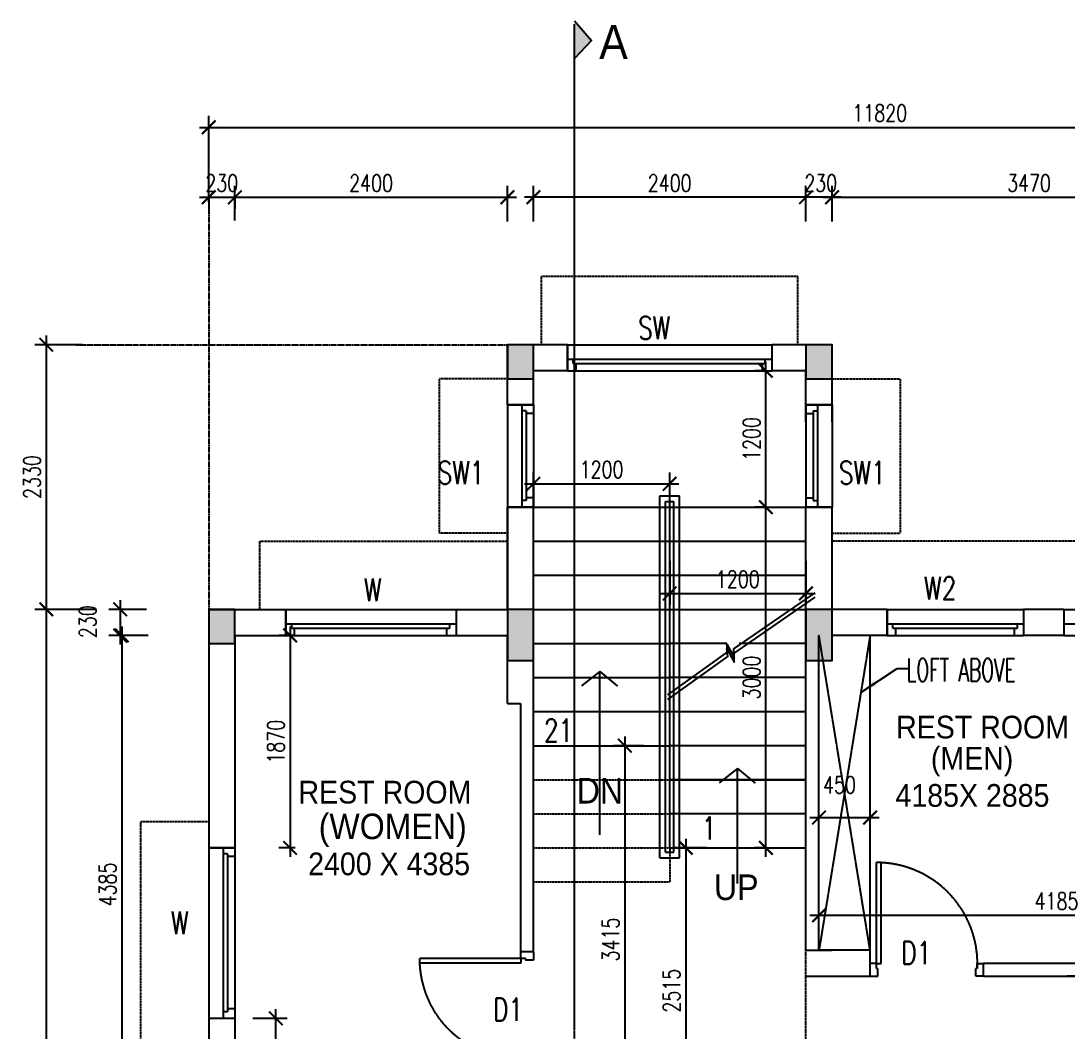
# Model space of a CAD drawing. Header units: millimetres. Extents: x 12977220 to 13113408, y -169657 to -55898.
# Drawn here: x 12995018 to 13004232, y -80858 to -71964 of the extents above; entities that cross this region are included whole.
import ezdxf

# ---------------------------------------------------------------- set-up
doc = ezdxf.new("R2010")
doc.units = ezdxf.units.MM
doc.header["$LTSCALE"] = 3
doc.header["$PDMODE"] = 66
for name, pattern in [('CENTER2', [1.125, 0.75, -0.125, 0.125, -0.125]), ('HIDDEN', [0.375, 0.25, -0.125]), ('HIDDEN2', [0.1875, 0.125, -0.0625])]:
    doc.linetypes.add(name, pattern=pattern)
for name, color, linetype in [('C2', 130, 'Continuous'), ('CENTER', 40, 'CENTER2'), ('COLUMN NEW', 112, 'Continuous'), ('DIM', 9, 'Continuous'), ('door', 151, 'Continuous'), ('hid', 6, 'HIDDEN2'), ('J Text', 6, 'Continuous'), ('text', 33, 'Continuous'), ('WALL', 7, 'Continuous'), ('WIN', 5, 'Continuous')]:
    doc.layers.add(name, color=color, linetype=linetype)
doc.layers.add('C4', color=210, linetype='Continuous', lineweight=25)
doc.styles.add('m', font='MICROSS.TTF', dxfattribs={"width": 0.9, "height": 350})
doc.styles.add('ROMANS', font='romans.shx', dxfattribs={"width": 0.8})
doc.styles.add('RS3', font='romans.shx', dxfattribs={"width": 0.75, "height": 150})
doc.styles.add('rs4', font='romans.shx', dxfattribs={"width": 0.8, "height": 200})
doc.styles.get("Standard").update_dxf_attribs({"font": 'ARIALBD.TTF', "height": 4.5})
doc.dimstyles.new('ISO-25', dxfattribs={"dimtxt": 2.5, "dimasz": 2.5, "dimexe": 1.25, "dimexo": 0.625, "dimtad": 1, "dimtxsty": 'Standard', "dimcen": 2.5, "dimadec": 0, "dimazin": 0, "dimtfac": 1, "dimtmove": 0, "dimatfit": 3, "dimfxl": 1, "dimarcsym": 0})

# ---------------------------------------------------------------- blocks, each defined once
blk = doc.blocks.new('_ARCHTICK')
at = {"color": 0, "linetype": 'ByBlock', "const_width": 0.15}
blk.add_lwpolyline([(-0.5, -0.5), (0.5, 0.5)], dxfattribs=at)
blk = doc.blocks.new('*D54')
at = {"layer": 'Defpoints', "color": 0, "transparency": 16777216}
for p in [(12996672.2, -73514.5), (12996902.2, -73514.5), (12996902.2, -73517.4)]:
    blk.add_point(p, dxfattribs=at)
at = {"layer": 'DIM', "color": 8, "lineweight": -2, "transparency": 16777216}
for p, q in [((12996592.2, -73517.4), (12996982.2, -73517.4)), ((12996672.2, -73514.5), (12996672.2, -73617.4)), ((12996902.2, -73514.5), (12996902.2, -73617.4))]:
    blk.add_line(p, q, dxfattribs=at)
at = {"layer": 'DIM', "color": 8, "lineweight": -2, "transparency": 16777216, "xscale": 120, "yscale": 120, "zscale": 120, "rotation": 180}
blk.add_blockref('_ARCHTICK', (12996672.2, -73517.4), dxfattribs=at)
at = {"layer": 'DIM', "color": 8, "lineweight": -2, "transparency": 16777216, "xscale": 120, "yscale": 120, "zscale": 120}
blk.add_blockref('_ARCHTICK', (12996902.2, -73517.4), dxfattribs=at)
at = {"layer": 'DIM', "color": 6, "transparency": 16777216, "insert": (12996787.2, -73392.4), "char_height": 150, "attachment_point": 5, "style": 'RS3'}
blk.add_mtext('230', dxfattribs=at)
blk = doc.blocks.new('*D55')
at = {"layer": 'Defpoints', "color": 0, "transparency": 16777216}
for p in [(12999532.2, -73517), (12999532.2, -73731.6), (13001932.2, -73731.6)]:
    blk.add_point(p, dxfattribs=at)
at = {"layer": 'DIM', "color": 8, "lineweight": -2, "transparency": 16777216}
for p, q in [((12999532.2, -73731.6), (12999532.2, -73417)), ((13001932.2, -73731.6), (13001932.2, -73417)), ((13002012.2, -73517), (12999452.2, -73517))]:
    blk.add_line(p, q, dxfattribs=at)
at = {"layer": 'DIM', "color": 8, "lineweight": -2, "transparency": 16777216, "xscale": 120, "yscale": 120, "zscale": 120, "rotation": 180}
blk.add_blockref('_ARCHTICK', (12999532.2, -73517), dxfattribs=at)
at = {"layer": 'DIM', "color": 8, "lineweight": -2, "transparency": 16777216, "xscale": 120, "yscale": 120, "zscale": 120}
blk.add_blockref('_ARCHTICK', (13001932.2, -73517), dxfattribs=at)
at = {"layer": 'DIM', "color": 6, "transparency": 16777216, "insert": (13000732.2, -73392), "char_height": 150, "attachment_point": 5, "style": 'RS3'}
blk.add_mtext('2400', dxfattribs=at)
blk = doc.blocks.new('*D56')
at = {"layer": 'Defpoints', "color": 0, "transparency": 16777216}
for p in [(13008492.2, -72901.3), (13008492.2, -73354.7), (12996672.2, -73559.8)]:
    blk.add_point(p, dxfattribs=at)
at = {"layer": 'DIM', "color": 8, "lineweight": -2, "transparency": 16777216}
for p, q in [((12996672.2, -73559.8), (12996672.2, -72801.3)), ((13008492.2, -73354.7), (13008492.2, -72801.3)), ((12996592.2, -72901.3), (13008572.2, -72901.3))]:
    blk.add_line(p, q, dxfattribs=at)
at = {"layer": 'DIM', "color": 8, "lineweight": -2, "transparency": 16777216, "xscale": 120, "yscale": 120, "zscale": 120, "rotation": 180}
blk.add_blockref('_ARCHTICK', (12996672.2, -72901.3), dxfattribs=at)
at = {"layer": 'DIM', "color": 8, "lineweight": -2, "transparency": 16777216, "xscale": 120, "yscale": 120, "zscale": 120}
blk.add_blockref('_ARCHTICK', (13008492.2, -72901.3), dxfattribs=at)
at = {"layer": 'DIM', "color": 6, "transparency": 16777216, "insert": (13002582.2, -72776.3), "char_height": 150, "attachment_point": 5, "style": 'RS3'}
blk.add_mtext('11820', dxfattribs=at)
blk = doc.blocks.new('*D57')
at = {"layer": 'Defpoints', "color": 0, "transparency": 16777216}
for p in [(12999302.2, -73517), (12996902.2, -73722.3), (12999302.2, -73731.6)]:
    blk.add_point(p, dxfattribs=at)
at = {"layer": 'DIM', "color": 8, "lineweight": -2, "transparency": 16777216}
for p, q in [((12996902.2, -73722.3), (12996902.2, -73417)), ((12999302.2, -73731.6), (12999302.2, -73417)), ((12996822.2, -73517), (12999382.2, -73517))]:
    blk.add_line(p, q, dxfattribs=at)
at = {"layer": 'DIM', "color": 8, "lineweight": -2, "transparency": 16777216, "xscale": 120, "yscale": 120, "zscale": 120, "rotation": 180}
blk.add_blockref('_ARCHTICK', (12996902.2, -73517), dxfattribs=at)
at = {"layer": 'DIM', "color": 8, "lineweight": -2, "transparency": 16777216, "xscale": 120, "yscale": 120, "zscale": 120}
blk.add_blockref('_ARCHTICK', (12999302.2, -73517), dxfattribs=at)
at = {"layer": 'DIM', "color": 6, "transparency": 16777216, "insert": (12998102.2, -73392), "char_height": 150, "attachment_point": 5, "style": 'RS3'}
blk.add_mtext('2400', dxfattribs=at)
blk = doc.blocks.new('*D59')
at = {"layer": 'Defpoints', "color": 0, "transparency": 16777216}
for p in [(13001932.2, -73517), (13001932.2, -73731.6), (13002162.2, -73731.6)]:
    blk.add_point(p, dxfattribs=at)
at = {"layer": 'DIM', "color": 8, "lineweight": -2, "transparency": 16777216}
for p, q in [((13001932.2, -73731.6), (13001932.2, -73417)), ((13002162.2, -73731.6), (13002162.2, -73417)), ((13002242.2, -73517), (13001852.2, -73517))]:
    blk.add_line(p, q, dxfattribs=at)
at = {"layer": 'DIM', "color": 8, "lineweight": -2, "transparency": 16777216, "xscale": 120, "yscale": 120, "zscale": 120, "rotation": 180}
blk.add_blockref('_ARCHTICK', (13001932.2, -73517), dxfattribs=at)
at = {"layer": 'DIM', "color": 8, "lineweight": -2, "transparency": 16777216, "xscale": 120, "yscale": 120, "zscale": 120}
blk.add_blockref('_ARCHTICK', (13002162.2, -73517), dxfattribs=at)
at = {"layer": 'DIM', "color": 6, "transparency": 16777216, "insert": (13002062.2, -73392), "char_height": 150, "attachment_point": 5, "style": 'RS3'}
blk.add_mtext('230', dxfattribs=at)
blk = doc.blocks.new('*D60')
at = {"layer": 'Defpoints', "color": 0, "transparency": 16777216}
for p in [(13001578.9, -76245.3), (13001578.9, -76245.3), (13001578.9, -79245.3)]:
    blk.add_point(p, dxfattribs=at)
at = {"layer": 'DIM', "color": 8, "lineweight": -2, "transparency": 16777216}
for p, q in [((13001578.9, -79325.3), (13001578.9, -76165.3)), ((13001578.9, -76245.3), (13001478.9, -76245.3)), ((13001578.9, -79245.3), (13001478.9, -79245.3))]:
    blk.add_line(p, q, dxfattribs=at)
at = {"layer": 'DIM', "color": 8, "lineweight": -2, "transparency": 16777216, "xscale": 120, "yscale": 120, "zscale": 120}
for p, rotation in [((13001578.9, -76245.3), 90), ((13001578.9, -79245.3), 270)]:
    blk.add_blockref('_ARCHTICK', p, dxfattribs=dict(at, rotation=rotation))
at = {"layer": 'DIM', "color": 6, "transparency": 16777216, "insert": (13001453.9, -77745.3), "char_height": 150, "attachment_point": 5, "rotation": 90, "style": 'RS3'}
blk.add_mtext('3000', dxfattribs=at)
blk = doc.blocks.new('*D61')
at = {"layer": 'Defpoints', "color": 0, "transparency": 16777216}
for p in [(13000732.2, -76717.4), (13001932.2, -76717.4), (13001932.2, -77005.2)]:
    blk.add_point(p, dxfattribs=at)
at = {"layer": 'WALL', "color": 8, "lineweight": -2, "transparency": 16777216}
for p, q in [((13000732.2, -76717.4), (13000732.2, -77105.2)), ((13001932.2, -76717.4), (13001932.2, -77105.2)), ((13000652.2, -77005.2), (13002012.2, -77005.2))]:
    blk.add_line(p, q, dxfattribs=at)
at = {"layer": 'WALL', "color": 8, "lineweight": -2, "transparency": 16777216, "xscale": 120, "yscale": 120, "zscale": 120, "rotation": 180}
blk.add_blockref('_ARCHTICK', (13000732.2, -77005.2), dxfattribs=at)
at = {"layer": 'WALL', "color": 8, "lineweight": -2, "transparency": 16777216, "xscale": 120, "yscale": 120, "zscale": 120}
blk.add_blockref('_ARCHTICK', (13001932.2, -77005.2), dxfattribs=at)
at = {"layer": 'WALL', "color": 6, "transparency": 16777216, "insert": (13001332.2, -76880.2), "char_height": 150, "attachment_point": 5, "style": 'RS3'}
blk.add_mtext('1200', dxfattribs=at)
blk = doc.blocks.new('*D62')
at = {"layer": 'Defpoints', "color": 0, "transparency": 16777216}
for p in [(13001578.9, -75045.3), (13001578.9, -75045.3), (13001578.9, -76245.3)]:
    blk.add_point(p, dxfattribs=at)
at = {"layer": 'WALL', "color": 8, "lineweight": -2, "transparency": 16777216}
for p, q in [((13001578.9, -76325.3), (13001578.9, -74965.3)), ((13001578.9, -75045.3), (13001478.9, -75045.3)), ((13001578.9, -76245.3), (13001478.9, -76245.3))]:
    blk.add_line(p, q, dxfattribs=at)
at = {"layer": 'WALL', "color": 8, "lineweight": -2, "transparency": 16777216, "xscale": 120, "yscale": 120, "zscale": 120}
for p, rotation in [((13001578.9, -75045.3), 90), ((13001578.9, -76245.3), 270)]:
    blk.add_blockref('_ARCHTICK', p, dxfattribs=dict(at, rotation=rotation))
at = {"layer": 'WALL', "color": 6, "transparency": 16777216, "insert": (13001453.9, -75645.3), "char_height": 150, "attachment_point": 5, "rotation": 90, "style": 'RS3'}
blk.add_mtext('1200', dxfattribs=at)
blk = doc.blocks.new('*D63')
at = {"layer": 'Defpoints', "color": 0, "transparency": 16777216}
for p in [(13000500.9, -78345.3), (13000337.1, -81760.3), (13000500.9, -81760.3)]:
    blk.add_point(p, dxfattribs=at)
at = {"layer": 'DIM', "color": 8, "lineweight": -2, "transparency": 16777216}
for p, q in [((13000337.1, -78265.3), (13000337.1, -81840.3)), ((13000500.9, -78345.3), (13000237.1, -78345.3)), ((13000500.9, -81760.3), (13000237.1, -81760.3))]:
    blk.add_line(p, q, dxfattribs=at)
at = {"layer": 'DIM', "color": 8, "lineweight": -2, "transparency": 16777216, "xscale": 120, "yscale": 120, "zscale": 120}
for p, rotation in [((13000337.1, -78345.3), 90), ((13000337.1, -81760.3), 270)]:
    blk.add_blockref('_ARCHTICK', p, dxfattribs=dict(at, rotation=rotation))
at = {"layer": 'DIM', "color": 6, "transparency": 16777216, "insert": (13000212.1, -80052.8), "char_height": 150, "attachment_point": 5, "rotation": 90, "style": 'RS3'}
blk.add_mtext('3415', dxfattribs=at)
blk = doc.blocks.new('*D64')
at = {"layer": 'Defpoints', "color": 0, "transparency": 16777216}
for p in [(13001055.2, -79245.3), (13000874, -81760.3), (13001055.2, -81760.3)]:
    blk.add_point(p, dxfattribs=at)
at = {"layer": 'WALL', "color": 8, "lineweight": -2, "transparency": 16777216}
for p, q in [((13000874, -79165.3), (13000874, -81840.3)), ((13001055.2, -79245.3), (13000774, -79245.3)), ((13001055.2, -81760.3), (13000774, -81760.3))]:
    blk.add_line(p, q, dxfattribs=at)
at = {"layer": 'WALL', "color": 8, "lineweight": -2, "transparency": 16777216, "xscale": 120, "yscale": 120, "zscale": 120}
for p, rotation in [((13000874, -79245.3), 90), ((13000874, -81760.3), 270)]:
    blk.add_blockref('_ARCHTICK', p, dxfattribs=dict(at, rotation=rotation))
at = {"layer": 'WALL', "color": 6, "transparency": 16777216, "insert": (13000749, -80502.8), "char_height": 150, "attachment_point": 5, "rotation": 90, "style": 'RS3'}
blk.add_mtext('2515', dxfattribs=at)
blk = doc.blocks.new('*D65')
at = {"layer": 'Defpoints', "color": 0, "transparency": 16777216}
for p in [(13000732.2, -76039.2), (12999532.2, -76245.3), (13000732.2, -76245.3)]:
    blk.add_point(p, dxfattribs=at)
at = {"layer": 'WALL', "color": 8, "lineweight": -2, "transparency": 16777216}
for p, q in [((12999532.2, -76245.3), (12999532.2, -75939.2)), ((13000732.2, -76245.3), (13000732.2, -75939.2)), ((12999452.2, -76039.2), (13000812.2, -76039.2))]:
    blk.add_line(p, q, dxfattribs=at)
at = {"layer": 'WALL', "color": 8, "lineweight": -2, "transparency": 16777216, "xscale": 120, "yscale": 120, "zscale": 120, "rotation": 180}
blk.add_blockref('_ARCHTICK', (12999532.2, -76039.2), dxfattribs=at)
at = {"layer": 'WALL', "color": 8, "lineweight": -2, "transparency": 16777216, "xscale": 120, "yscale": 120, "zscale": 120}
blk.add_blockref('_ARCHTICK', (13000732.2, -76039.2), dxfattribs=at)
at = {"layer": 'WALL', "color": 6, "transparency": 16777216, "insert": (13000132.2, -75914.2), "char_height": 150, "attachment_point": 5, "style": 'RS3'}
blk.add_mtext('1200', dxfattribs=at)
blk = doc.blocks.new('*D68')
at = {"layer": 'Defpoints', "color": 0, "transparency": 16777216}
for p in [(13005632.2, -73517), (13002162.2, -73731.6), (13005632.2, -73731.6)]:
    blk.add_point(p, dxfattribs=at)
at = {"layer": 'DIM', "color": 8, "lineweight": -2, "transparency": 16777216}
for p, q in [((13002162.2, -73731.6), (13002162.2, -73417)), ((13005632.2, -73731.6), (13005632.2, -73417)), ((13002082.2, -73517), (13005712.2, -73517))]:
    blk.add_line(p, q, dxfattribs=at)
at = {"layer": 'DIM', "color": 8, "lineweight": -2, "transparency": 16777216, "xscale": 120, "yscale": 120, "zscale": 120, "rotation": 180}
blk.add_blockref('_ARCHTICK', (13002162.2, -73517), dxfattribs=at)
at = {"layer": 'DIM', "color": 8, "lineweight": -2, "transparency": 16777216, "xscale": 120, "yscale": 120, "zscale": 120}
blk.add_blockref('_ARCHTICK', (13005632.2, -73517), dxfattribs=at)
at = {"layer": 'DIM', "color": 6, "transparency": 16777216, "insert": (13003897.2, -73392), "char_height": 150, "attachment_point": 5, "style": 'RS3'}
blk.add_mtext('3470', dxfattribs=at)
blk = doc.blocks.new('*D98')
at = {"layer": 'Defpoints', "color": 0, "transparency": 16777216}
for p in [(13002047.2, -79839.1), (13002047.2, -79943.6), (13006232.2, -79943.6)]:
    blk.add_point(p, dxfattribs=at)
at = {"layer": 'DIM', "color": 8, "lineweight": -2, "transparency": 16777216}
for p, q in [((13002047.2, -79943.6), (13002047.2, -79739.1)), ((13006232.2, -79943.6), (13006232.2, -79739.1)), ((13006312.2, -79839.1), (13001967.2, -79839.1))]:
    blk.add_line(p, q, dxfattribs=at)
at = {"layer": 'DIM', "color": 8, "lineweight": -2, "transparency": 16777216, "xscale": 120, "yscale": 120, "zscale": 120}
for p, rotation in [((13002047.2, -79839.1), 179.9999999999984), ((13006232.2, -79839.1), 359.9999999999984)]:
    blk.add_blockref('_ARCHTICK', p, dxfattribs=dict(at, rotation=rotation))
at = {"layer": 'DIM', "color": 6, "transparency": 16777216, "insert": (13004139.7, -79714.1), "char_height": 150, "attachment_point": 5, "style": 'RS3'}
blk.add_mtext('4185', dxfattribs=at)
blk = doc.blocks.new('*D138')
at = {"layer": 'Defpoints', "color": 0, "transparency": 16777216}
for p in [(12997434.3, -77375.3), (12997388.7, -79245.3), (12997434.3, -79245.3)]:
    blk.add_point(p, dxfattribs=at)
at = {"layer": 'DIM', "color": 8, "lineweight": -2, "transparency": 16777216}
for p, q in [((12997388.7, -77295.3), (12997388.7, -79325.3)), ((12997434.3, -77375.3), (12997288.7, -77375.3)), ((12997434.3, -79245.3), (12997288.7, -79245.3))]:
    blk.add_line(p, q, dxfattribs=at)
at = {"layer": 'DIM', "color": 8, "lineweight": -2, "transparency": 16777216, "xscale": 120, "yscale": 120, "zscale": 120}
for p, rotation in [((12997388.7, -77375.3), 90), ((12997388.7, -79245.3), 270)]:
    blk.add_blockref('_ARCHTICK', p, dxfattribs=dict(at, rotation=rotation))
at = {"layer": 'DIM', "color": 6, "transparency": 16777216, "insert": (12997263.7, -78310.3), "char_height": 150, "attachment_point": 5, "rotation": 90, "style": 'RS3'}
blk.add_mtext('1870', dxfattribs=at)
blk = doc.blocks.new('*D144')
at = {"layer": 'Defpoints', "color": 0, "transparency": 16777216}
for p in [(12997060.3, -80745.3), (12997262.9, -80745.3), (12997060.3, -81760.3)]:
    blk.add_point(p, dxfattribs=at)
at = {"layer": 'DIM', "color": 8, "lineweight": -2, "transparency": 16777216}
for p, q in [((12997262.9, -81840.3), (12997262.9, -80665.3)), ((12997060.3, -80745.3), (12997362.9, -80745.3)), ((12997060.3, -81760.3), (12997362.9, -81760.3))]:
    blk.add_line(p, q, dxfattribs=at)
at = {"layer": 'DIM', "color": 8, "lineweight": -2, "transparency": 16777216, "xscale": 120, "yscale": 120, "zscale": 120}
for p, rotation in [((12997262.9, -80745.3), 90), ((12997262.9, -81760.3), 270)]:
    blk.add_blockref('_ARCHTICK', p, dxfattribs=dict(at, rotation=rotation))
at = {"layer": 'DIM', "color": 6, "transparency": 16777216, "insert": (12997137.9, -81252.8), "char_height": 150, "attachment_point": 5, "rotation": 90, "style": 'RS3'}
blk.add_mtext('1015', dxfattribs=at)
blk = doc.blocks.new('*D151')
at = {"layer": 'Defpoints', "color": 0, "transparency": 16777216}
for p in [(13002047.2, -78992), (13002497.2, -78977.8), (13002497.2, -78992)]:
    blk.add_point(p, dxfattribs=at)
at = {"layer": 'DIM', "color": 8, "lineweight": -2, "transparency": 16777216}
for p, q in [((13002047.2, -78992), (13002047.2, -78877.8)), ((13002497.2, -78992), (13002497.2, -78877.8)), ((13001967.2, -78977.8), (13002577.2, -78977.8))]:
    blk.add_line(p, q, dxfattribs=at)
at = {"layer": 'DIM', "color": 8, "lineweight": -2, "transparency": 16777216, "xscale": 120, "yscale": 120, "zscale": 120, "rotation": 180}
blk.add_blockref('_ARCHTICK', (13002047.2, -78977.8), dxfattribs=at)
at = {"layer": 'DIM', "color": 8, "lineweight": -2, "transparency": 16777216, "xscale": 120, "yscale": 120, "zscale": 120}
blk.add_blockref('_ARCHTICK', (13002497.2, -78977.8), dxfattribs=at)
at = {"layer": 'DIM', "color": 6, "transparency": 16777216, "insert": (13002228, -78690.9), "char_height": 150, "attachment_point": 5, "style": 'RS3'}
blk.add_mtext('450', dxfattribs=at)
blk = doc.blocks.new('*D156')
at = {"layer": 'Defpoints', "color": 0, "transparency": 16777216}
for p in [(12995678.3, -77145.3), (12995241.4, -86145.3), (12995478.7, -86145.3)]:
    blk.add_point(p, dxfattribs=at)
at = {"layer": 'DIM', "color": 8, "lineweight": -2, "transparency": 16777216}
for p, q in [((12995241.4, -77065.3), (12995241.4, -86225.3)), ((12995678.3, -77145.3), (12995141.4, -77145.3)), ((12995478.7, -86145.3), (12995141.4, -86145.3))]:
    blk.add_line(p, q, dxfattribs=at)
at = {"layer": 'DIM', "color": 8, "lineweight": -2, "transparency": 16777216, "xscale": 120, "yscale": 120, "zscale": 120}
for p, rotation in [((12995241.4, -77145.3), 90), ((12995241.4, -86145.3), 270)]:
    blk.add_blockref('_ARCHTICK', p, dxfattribs=dict(at, rotation=rotation))
at = {"layer": 'DIM', "color": 6, "transparency": 16777216, "insert": (12995116.4, -81645.3), "char_height": 150, "attachment_point": 5, "rotation": 90, "style": 'RS3'}
blk.add_mtext('9000', dxfattribs=at)
blk = doc.blocks.new('*D157')
at = {"layer": 'Defpoints', "color": 0, "transparency": 16777216}
for p in [(12996139.2, -77375.3), (12995906.8, -81760.3), (12996049.3, -81760.3)]:
    blk.add_point(p, dxfattribs=at)
at = {"layer": 'DIM', "color": 8, "lineweight": -2, "transparency": 16777216}
for p, q in [((12995906.8, -77295.3), (12995906.8, -81840.3)), ((12996139.2, -77375.3), (12995806.8, -77375.3)), ((12996049.3, -81760.3), (12995806.8, -81760.3))]:
    blk.add_line(p, q, dxfattribs=at)
at = {"layer": 'DIM', "color": 8, "lineweight": -2, "transparency": 16777216, "xscale": 120, "yscale": 120, "zscale": 120}
for p, rotation in [((12995906.8, -77375.3), 90), ((12995906.8, -81760.3), 270)]:
    blk.add_blockref('_ARCHTICK', p, dxfattribs=dict(at, rotation=rotation))
at = {"layer": 'DIM', "color": 6, "transparency": 16777216, "insert": (12995781.8, -79567.8), "char_height": 150, "attachment_point": 5, "rotation": 90, "style": 'RS3'}
blk.add_mtext('4385', dxfattribs=at)
blk = doc.blocks.new('*D161')
at = {"layer": 'Defpoints', "color": 0, "transparency": 16777216}
for p in [(12996125, -77145.3), (12995892.7, -77375.3), (12996115.6, -77375.3)]:
    blk.add_point(p, dxfattribs=at)
at = {"layer": 'DIM', "color": 8, "lineweight": -2, "transparency": 16777216}
for p, q in [((12995892.7, -77065.3), (12995892.7, -77455.3)), ((12996125, -77145.3), (12995792.7, -77145.3)), ((12996115.6, -77375.3), (12995792.7, -77375.3))]:
    blk.add_line(p, q, dxfattribs=at)
at = {"layer": 'DIM', "color": 8, "lineweight": -2, "transparency": 16777216, "xscale": 120, "yscale": 120, "zscale": 120}
for p, rotation in [((12995892.7, -77145.3), 90), ((12995892.7, -77375.3), 270)]:
    blk.add_blockref('_ARCHTICK', p, dxfattribs=dict(at, rotation=rotation))
at = {"layer": 'DIM', "color": 6, "transparency": 16777216, "insert": (12995606.3, -77254.2), "char_height": 150, "attachment_point": 5, "rotation": 90, "style": 'RS3'}
blk.add_mtext('230', dxfattribs=at)
blk = doc.blocks.new('D4')
at = {"layer": 'WIN'}
for p, q in [((2, 4), (2, 36.04)), ((3.5, 4), (3.5, 36)), ((2, 4), (0, 4)), ((2, 2.5), (2, 4)), ((2, 4), (3.5, 4)), ((34, 4), (36, 4)), ((34, 2.5), (34, 4)), ((0, 0), (2.5, 0)), ((2, 2.5), (2.5, 2.5)), ((2.5, 0), (2.5, 2.5)), ((34, 2.5), (33.5, 2.5)), ((33.5, 0), (33.5, 2.5)), ((36, 0), (33.5, 0))]:
    blk.add_line(p, q, dxfattribs=at)
at = {"layer": 'WIN', "linetype": 'HIDDEN', "ltscale": 400}
blk.add_arc((2, 4), 32.04, 357.3162, 90, dxfattribs=at)
blk = doc.blocks.new('*D227')
at = {"layer": 'Defpoints', "color": 0, "transparency": 16777216}
for p in [(12995559.9, -74815.3), (12995241.4, -77145.3), (12995464.4, -77145.3)]:
    blk.add_point(p, dxfattribs=at)
at = {"layer": 'DIM', "color": 8, "lineweight": -2, "transparency": 16777216}
for p, q in [((12995559.9, -74815.3), (12995141.4, -74815.3)), ((12995241.4, -74735.3), (12995241.4, -77225.3)), ((12995464.4, -77145.3), (12995141.4, -77145.3))]:
    blk.add_line(p, q, dxfattribs=at)
at = {"layer": 'DIM', "color": 8, "lineweight": -2, "transparency": 16777216, "xscale": 120, "yscale": 120, "zscale": 120}
for p, rotation in [((12995241.4, -74815.3), 90), ((12995241.4, -77145.3), 270)]:
    blk.add_blockref('_ARCHTICK', p, dxfattribs=dict(at, rotation=rotation))
at = {"layer": 'DIM', "color": 6, "transparency": 16777216, "insert": (12995116.4, -75980.3), "char_height": 150, "attachment_point": 5, "rotation": 90, "style": 'RS3'}
blk.add_mtext('2330', dxfattribs=at)
blk = doc.blocks.new('C1 NEW')
at = {"layer": 'COLUMN NEW', "ltscale": 0.15}
for points in [[(115, 150), (-115, 150), (0, 0)], [(0, 0), (-115, 150), (-115, -150)], [(115, 150), (0, 0), (115, -150)], [(0, 0), (-115, -150), (115, -150)]]:
    blk.add_hatch(color=6, dxfattribs=at).paths.add_polyline_path(points)
at = {"layer": 'COLUMN NEW', "color": 6, "ltscale": 0.15}
blk.add_lwpolyline([(-115, -150), (115, -150), (115, 150), (-115, 150)], close=True, dxfattribs=at)
blk = doc.blocks.new('C2')
at = {"layer": 'COLUMN NEW', "ltscale": 0.15}
blk.add_hatch(color=6, dxfattribs=at).paths.add_polyline_path([(115, 225), (-115, 225), (-115, -225), (115, -225)])
at = {"layer": 'COLUMN NEW', "color": 6, "ltscale": 0.15}
blk.add_lwpolyline([(-115, -225), (115, -225), (115, 225), (-115, 225)], close=True, dxfattribs=at)

msp = doc.modelspace()

# ---------------------------------------------------------------- hatches: boundary and pattern name
at = {"ltscale": 0.15}
msp.add_hatch(color=5, dxfattribs=at).paths.add_polyline_path([(12999895.2, -71964.4), (12999895.2, -72296.1), (13000043.9, -72137.2)])

# ---------------------------------------------------------------- linework, layer by layer
at = {"layer": 'C4', "color": 5, "linetype": 'HIDDEN', "ltscale": 7}
msp.add_line((13002497.2, -80145.3), (13002497.2, -77375.3), dxfattribs=at)
at = {"layer": 'C4', "ltscale": 0.15}
msp.add_line((13001932.2, -80375.3), (13002162.2, -80375.3), dxfattribs=at)
msp.add_line((13001932.2, -80375.3), (13002162.2, -80375.3), dxfattribs=at)
at = {"layer": 'CENTER', "color": 2}
msp.add_line((12999895.2, -83466.3), (12999895.2, -71990.3), dxfattribs=at)
at = {"layer": 'door', "color": 8, "linetype": 'HIDDEN', "ltscale": 10}
msp.add_line((12996672.2, -73617.4), (12996672.2, -77145.3), dxfattribs=at)
at = {"layer": 'door'}
for p, q in [((12999832.2, -74815.3), (12999302.2, -74815.3)), ((12999302.2, -75345.3), (12999302.2, -74815.3)), ((12999832.2, -75045.3), (12999832.2, -74815.3)), ((13002162.2, -74815.3), (13001632.2, -74815.3)), ((13001632.2, -74815.3), (13001632.2, -75045.3)), ((13002162.2, -75495.3), (13002162.2, -74815.3)), ((12999832.2, -75045.3), (12999532.2, -75045.3)), ((12999532.2, -75345.3), (12999532.2, -75045.3)), ((13001932.2, -75045.3), (13001632.2, -75045.3)), ((13001932.2, -75495.3), (13001932.2, -75045.3)), ((12999532.2, -75345.3), (12999302.2, -75345.3)), ((13001932.2, -75345.3), (13002162.2, -75345.3)), ((12999532.2, -76245.3), (12999302.2, -76245.3)), ((12999302.2, -77145.3), (12999302.2, -76245.3)), ((12999532.2, -80160.3), (12999532.2, -76245.3)), ((13001932.2, -77145.3), (13001932.2, -76245.3)), ((13001932.2, -76245.3), (13002162.2, -76245.3)), ((13001932.2, -76245.3), (13002162.2, -76245.3)), ((13002162.2, -77145.3), (13002162.2, -76245.3)), ((12996672.2, -77145.3), (12996672.2, -79245.3)), ((12996672.2, -77145.3), (12997352.2, -77145.3)), ((12998852.2, -77145.3), (12999302.2, -77145.3)), ((13001932.2, -80145.3), (13001932.2, -77145.3)), ((13002647.2, -77145.3), (13002162.2, -77145.3)), ((13002647.2, -77145.3), (13002647.2, -77145.3)), ((13002647.2, -77375.3), (13002647.2, -77145.3)), ((13002647.2, -77145.3), (13002647.2, -77375.3)), ((13004202.2, -77145.3), (13003847.2, -77145.3)), ((13003847.2, -77145.3), (13003847.2, -77375.3)), ((13004202.2, -77145.3), (13004202.2, -77375.3)), ((12996902.2, -77375.3), (12996902.2, -79245.3)), ((12996902.2, -77375.3), (12997352.2, -77375.3)), ((12998852.2, -77375.3), (12999302.2, -77375.3)), ((12999302.2, -77975.3), (12999302.2, -77375.3)), ((13002047.2, -80145.3), (13002047.2, -77375.3)), ((13002647.2, -77375.3), (13002162.2, -77375.3)), ((13002647.2, -77375.3), (13002647.2, -77375.3)), ((13004202.2, -77375.3), (13003847.2, -77375.3)), ((13000115.7, -77692), (12999954.5, -77817.9)), ((13000115.7, -79129.7), (13000115.7, -77692)), ((13000115.7, -77692), (13000271.8, -77820.5)), ((12999302.2, -77975.3), (12999417.2, -77975.3)), ((12999417.2, -77975.3), (12999417.2, -80160.3)), ((13001329.3, -78547.2), (13001168.1, -78673.1)), ((13001329.3, -79558.1), (13001329.3, -78547.2)), ((13001329.3, -78547.2), (13001485.4, -78675.7)), ((12999532.2, -80160.3), (12999417.2, -80160.3)), ((13001932.2, -80145.3), (13002162.2, -80145.3)), ((13001932.2, -80145.3), (13002162.2, -80145.3)), ((13002497.2, -80145.3), (13002047.2, -80145.3)), ((13002497.2, -80375.3), (13002497.2, -80145.3)), ((13003497.2, -80375.3), (13003497.2, -80260.3)), ((13003497.2, -80260.3), (13005662.2, -80260.3)), ((13002162.2, -80375.3), (13002497.2, -80375.3)), ((13003497.2, -80375.3), (13005632.2, -80375.3)), ((13004072.2, -80375.3), (13004232.2, -80375.3)), ((13004347.2, -80375.3), (13004232.2, -80375.3)), ((12996672.2, -80745.3), (12996672.2, -82175.3)), ((12996902.2, -80745.3), (12996902.2, -81760.3))]:
    msp.add_line(p, q, dxfattribs=at)
at = {"layer": 'hid', "color": 5}
for p, q in [((13001862.2, -74215.3), (12999602.2, -74215.3)), ((12999602.2, -74815.3), (12999602.2, -74215.3)), ((13001862.2, -74815.3), (13001862.2, -74215.3)), ((12998702.2, -75115.3), (12998702.2, -76475.3)), ((12999302.2, -75115.3), (12998702.2, -75115.3)), ((13002162.2, -75115.3), (13002762.2, -75115.3)), ((13002762.2, -75115.3), (13002762.2, -76475.3)), ((12999302.2, -76475.3), (12998702.2, -76475.3)), ((13002162.2, -76475.3), (13002762.2, -76475.3)), ((12997122.2, -76545.3), (12999302.2, -76545.3)), ((12997122.2, -77145.3), (12997122.2, -76545.3)), ((13003892.2, -76545.3), (13002162.2, -76545.3)), ((13007777.2, -76545.3), (13003892.2, -76545.3)), ((12999532.2, -78645.3), (13000732.2, -78645.3)), ((12999532.2, -78945.3), (13000732.2, -78945.3)), ((12996072.2, -79015.3), (12996072.2, -80975.3)), ((12996672.2, -79015.3), (12996072.2, -79015.3)), ((12999532.2, -79245.3), (13000732.2, -79245.3)), ((13000732.2, -79245.3), (13000732.2, -79545.3)), ((12999532.2, -79545.3), (13000732.2, -79545.3)), ((13001932.2, -81760.3), (13001932.2, -80145.3))]:
    msp.add_line(p, q, dxfattribs=at)
at = {"layer": 'hid', "color": 8, "linetype": 'HIDDEN', "ltscale": 10}
msp.add_line((12995504.6, -74815.3), (12999302.2, -74815.3), dxfattribs=at)
at = {"layer": 'hid', "color": 8, "linetype": 'CENTER2', "ltscale": 0.25}
for p, q in [((13002497.2, -80145.3), (13002047.2, -77375.3)), ((13002497.2, -77375.3), (13002047.2, -80145.3))]:
    msp.add_line(p, q, dxfattribs=at)
at = {"layer": 'J Text', "color": 1, "ltscale": 0.15}
for p, q in [((12999832.2, -74815.3), (12999832.2, -75045.3)), ((12999832.2, -74815.3), (12999832.2, -75045.3)), ((13001632.2, -74815.3), (13001632.2, -75045.3)), ((13001632.2, -74815.3), (13001632.2, -75045.3)), ((12999302.2, -75345.3), (12999532.2, -75345.3)), ((12999302.2, -75345.3), (12999532.2, -75345.3)), ((13002162.2, -75345.3), (13001932.2, -75345.3)), ((13002162.2, -75345.3), (13001932.2, -75345.3)), ((12999302.2, -76245.3), (12999532.2, -76245.3)), ((12999302.2, -76245.3), (12999532.2, -76245.3)), ((13002162.2, -76245.3), (13001932.2, -76245.3)), ((13002162.2, -76245.3), (13001932.2, -76245.3)), ((13002162.2, -76245.3), (13001932.2, -76245.3)), ((12997352.2, -77145.3), (12997352.2, -77375.3)), ((12997352.2, -77145.3), (12997352.2, -77375.3)), ((12998852.2, -77145.3), (12998852.2, -77375.3)), ((12998852.2, -77145.3), (12998852.2, -77375.3)), ((12996672.2, -79245.3), (12996902.2, -79245.3)), ((12996672.2, -80745.3), (12996902.2, -80745.3))]:
    msp.add_line(p, q, dxfattribs=at)
at = {"layer": 'J Text', "color": 1, "ltscale": 0.3}
msp.add_lwpolyline([(12999302.2, -77145.3), (12999302.2, -77145.3), (12999302.2, -76245.3), (12999302.2, -76245.3)], close=True, dxfattribs=at)
at = {"layer": 'WALL', "color": 8, "ltscale": 0.15}
for p, q in [((13000644.7, -79332.8), (13000644.7, -76145.3)), ((13000694.7, -79282.8), (13000694.7, -76195.3)), ((13000769.7, -79282.8), (13000769.7, -76195.3)), ((13000819.7, -79332.8), (13000819.7, -76145.3)), ((13000644.7, -79332.8), (13000819.7, -79332.8)), ((13000694.7, -79282.8), (13000769.7, -79282.8))]:
    msp.add_line(p, q, dxfattribs=at)
at = {"layer": 'WALL', "color": 8, "linetype": 'Continuous', "ltscale": 10}
for p, q in [((13000644.7, -76145.3), (13000819.7, -76145.3)), ((13000694.7, -76195.3), (13000769.7, -76195.3))]:
    msp.add_line(p, q, dxfattribs=at)
at = {"layer": 'WALL', "color": 5, "ltscale": 10}
for p, q in [((12999532.2, -76245.3), (13001932.2, -76245.3)), ((12999532.2, -76545.3), (13000732.2, -76545.3)), ((13000732.2, -76545.3), (13001932.2, -76545.3)), ((12999532.2, -76845.3), (13000732.2, -76845.3)), ((13000732.2, -76845.3), (13001932.2, -76845.3)), ((12999532.2, -77145.3), (13000732.2, -77145.3)), ((13000732.2, -77145.3), (13001932.2, -77145.3)), ((12999532.2, -77445.3), (13000732.2, -77445.3)), ((13001235.3, -77445.3), (13000732.2, -77445.3)), ((12999532.2, -77745.3), (13000732.2, -77745.3)), ((12999532.2, -78045.3), (13000732.2, -78045.3)), ((12999532.2, -78345.3), (13000732.2, -78345.3))]:
    msp.add_line(p, q, dxfattribs=at)
at = {"layer": 'WALL', "color": 5, "ltscale": 0.15}
for p, q in [((13000732.2, -77145.3), (13000732.2, -76245.3)), ((13000732.2, -79245.3), (13000732.2, -77145.3)), ((13000732.2, -78045.3), (13001932.2, -78045.3)), ((13001932.2, -78345.3), (13000732.2, -78345.3)), ((13001932.2, -78645.3), (13000732.2, -78645.3)), ((13000732.2, -78645.3), (13001932.2, -78645.3)), ((13001932.2, -78945.3), (13000732.2, -78945.3)), ((13000732.2, -79245.3), (13001932.2, -79245.3))]:
    msp.add_line(p, q, dxfattribs=at)
at = {"layer": 'WALL', "color": 5, "linetype": 'Continuous', "ltscale": 10}
for p, q in [((13001932.2, -77445.3), (13001343.2, -77445.3)), ((13001932.2, -77745.3), (13000732.2, -77745.3))]:
    msp.add_line(p, q, dxfattribs=at)
at = {"layer": 'WALL'}
msp.add_lwpolyline([(12999895.2, -71964.4), (13000043.9, -72137.2), (12999895.2, -72296.1)], dxfattribs=at)
at = {"layer": 'WALL', "color": 8, "ltscale": 0.15}
for points in [[(13000716.5, -77898), (13001245.5, -77519.4), (13001236.1, -77450.1), (13001299.7, -77568.6), (13001297.5, -77494), (13002013, -76998.9)], [(13000716.5, -77938.1), (13001245.5, -77559.4), (13001236.1, -77490.1), (13001299.7, -77608.6), (13001297.5, -77534), (13002013, -77039)]]:
    msp.add_lwpolyline(points, dxfattribs=at)
at = {"layer": 'WIN'}
for p, q in [((12999832.2, -75045.3), (12999832.2, -74815.3)), ((12999832.2, -74815.3), (13001632.2, -74815.3)), ((13001632.2, -74815.3), (13001632.2, -75045.3)), ((12999832.2, -74943.1), (13001632.2, -74943.1)), ((12999883.3, -74981.4), (12999883.3, -74943.1)), ((12999883.3, -74981.4), (13001574.5, -74981.4)), ((12999908.9, -75045.3), (12999908.9, -74981.4)), ((13001548.9, -75045.3), (13001548.9, -74981.4)), ((13001574.5, -74981.4), (13001574.5, -74943.1)), ((12999832.2, -75045.3), (13001632.2, -75045.3)), ((12999532.2, -75345.3), (12999302.2, -75345.3)), ((12999532.2, -75345.3), (12999302.2, -75345.3)), ((12999302.2, -75345.3), (12999302.2, -76245.3)), ((12999430, -75345.3), (12999430, -76245.3)), ((12999532.2, -75345.3), (12999532.2, -76245.3)), ((13001932.2, -75345.3), (13002162.2, -75345.3)), ((13001932.2, -75345.3), (13002162.2, -75345.3)), ((13001932.2, -75345.3), (13001932.2, -76245.3)), ((13002034.4, -75345.3), (13002034.4, -76245.3)), ((13002162.2, -75345.3), (13002162.2, -76245.3)), ((12999468.3, -75396.4), (12999430, -75396.4)), ((12999468.3, -75396.4), (12999468.3, -76187.6)), ((12999532.2, -75422), (12999468.3, -75422)), ((13001932.2, -75422), (13001996.1, -75422)), ((13001996.1, -75396.4), (13001996.1, -76187.6)), ((13001996.1, -75396.4), (13002034.4, -75396.4)), ((12999468.3, -76187.6), (12999430, -76187.6)), ((12999532.2, -76162), (12999468.3, -76162)), ((13001932.2, -76162), (13001996.1, -76162)), ((13001996.1, -76187.6), (13002034.4, -76187.6)), ((12999302.2, -76245.3), (12999532.2, -76245.3)), ((12999302.2, -76245.3), (12999532.2, -76245.3)), ((13002162.2, -76245.3), (13001932.2, -76245.3)), ((13002162.2, -76245.3), (13001932.2, -76245.3)), ((13002162.2, -76245.3), (13001932.2, -76245.3)), ((12997352.2, -77375.3), (12997352.2, -77145.3)), ((12997352.2, -77145.3), (12998852.2, -77145.3)), ((12998852.2, -77145.3), (12998852.2, -77375.3)), ((13002647.2, -77145.3), (13003847.2, -77145.3)), ((13004202.2, -77145.3), (13005402.2, -77145.3)), ((12997352.2, -77273.1), (12998852.2, -77273.1)), ((12997403.3, -77311.4), (12997403.3, -77273.1)), ((12998794.5, -77311.4), (12998794.5, -77273.1)), ((13002698.3, -77311.4), (13002698.3, -77273.1)), ((13003796.1, -77311.4), (13003796.1, -77273.1)), ((12997352.2, -77375.3), (12998852.2, -77375.3)), ((12997403.3, -77311.4), (12998794.5, -77311.4)), ((12997428.9, -77375.3), (12997428.9, -77311.4)), ((12998768.9, -77375.3), (12998768.9, -77311.4)), ((13002647.2, -77375.3), (13003847.2, -77375.3)), ((13002723.9, -77375.3), (13002723.9, -77311.4)), ((13003770.5, -77375.3), (13003770.5, -77311.4)), ((13004202.2, -77375.3), (13005402.2, -77375.3)), ((12996902.2, -79245.3), (12996672.2, -79245.3)), ((12996672.2, -79245.3), (12996672.2, -80745.3)), ((12996800, -79245.3), (12996800, -80745.3)), ((12996838.3, -79296.4), (12996800, -79296.4)), ((12996838.3, -79296.4), (12996838.3, -80687.6)), ((12996902.2, -79322), (12996838.3, -79322)), ((12996902.2, -79245.3), (12996902.2, -80745.3)), ((12996838.3, -80687.6), (12996800, -80687.6)), ((12996902.2, -80662), (12996838.3, -80662)), ((12996672.2, -80745.3), (12996902.2, -80745.3))]:
    msp.add_line(p, q, dxfattribs=at)
at = {"layer": 'WIN', "linetype": 'Continuous'}
for p, q in [((13002647.2, -77273.1), (13003847.2, -77273.1)), ((13004202.2, -77273.1), (13005402.2, -77273.1)), ((13002698.3, -77311.4), (13003796.1, -77311.4))]:
    msp.add_line(p, q, dxfattribs=at)

# ---------------------------------------------------------------- block references
at = {"layer": 'COLUMN NEW'}
for p in [(12999417.2, -74965.3), (13002047.2, -74965.3), (12996787.2, -77295.3)]:
    msp.add_blockref('C1 NEW', p, dxfattribs=at)
at = {"layer": 'COLUMN NEW', "color": 252}
for p in [(12999417.2, -77370.3), (13002047.2, -77370.3)]:
    msp.add_blockref('C2', p, dxfattribs=at)
at = {"layer": 'door', "xscale": 27.77777777798474, "yscale": 27.77777778031304, "zscale": 27.7777777795789}
msp.add_blockref('D4', (13002497.2, -80375.3), dxfattribs=at)
at = {"layer": 'door', "xscale": -27.77777777798474, "yscale": 27.77777778031304, "zscale": 27.7777777795789, "rotation": 90}
msp.add_blockref('D4', (12999532.2, -80164.2), dxfattribs=at)

# ---------------------------------------------------------------- texts
at = {"layer": 'text'}
for s, height, style, width, p in [('A', 300, 'm', 0.9, (13000111.4, -72299.5)), ('SW', 200, 'RS3', 0.75, (13000455.3, -74767.7)), ('SW1 ', 200, 'RS3', 0.75, (12998689, -76041.6)), ('SW1 ', 200, 'RS3', 0.75, (13002222.9, -76041.6)), ('W ', 200, 'RS3', 0.75, (12998040, -77072.5)), ('W2', 200, 'RS3', 0.75, (13002973.5, -77059)), ('LOFT ABOVE', 200, 'rs4', 0.6, (13002817.4, -77778.9)), ('21', 200, 'RS3', 0.75, (12999625.1, -78310.5)), ('REST ROOM', 200, 'm', 0.9, (13002726.5, -78281.7)), ('(MEN)', 200, 'm', 0.9, (13003032.6, -78556.1)), ('REST ROOM', 200, 'm', 0.9, (12997462.7, -78854.4)), ('DN', 225, 'm', 0.9, (12999912.9, -78854.7)), ('4185X 2885', 200, 'm', 0.9, (13002720.8, -78883.3)), ('(WOMEN)', 225, 'm', 0.9, (12997640.8, -79168.2)), ('1', 200, 'RS3', 0.75, (13001015.6, -79172.5)), ('2400 X 4385', 200, 'm', 0.9, (12997548, -79485.9)), ('UP', 225, 'm', 0.9, (13001122.3, -79704.4)), ('W ', 200, 'RS3', 0.75, (12996339.9, -80004.4)), ('D1', 200, 'RS3', 0.75, (13002772.5, -80269.5)), ('D1', 200, 'RS3', 0.75, (12999177, -80768))]:
    msp.add_text(s, height=height, dxfattribs=dict(at, style=style, width=width)).set_placement(p)

# ---------------------------------------------------------------- dimensions: what is measured, and where the dimension line sits
at = {"layer": 'DIM', "color": 8}
for base, p1, p2, picture, middle in [((13008492.2, -72901.3), (12996672.2, -73559.8), (13008492.2, -73354.7), '*D56', (13002582.2, -72776.3)), ((12999302.2, -73517), (12996902.2, -73722.3), (12999302.2, -73731.6), '*D57', (12998102.2, -73392)), ((13005632.2, -73517), (13002162.2, -73731.6), (13005632.2, -73731.6), '*D68', (13003897.2, -73392))]:
    dim = msp.add_linear_dim(base=base, p1=p1, p2=p2, dimstyle='ISO-25', override={"dimscale": 80, "dimasz": 1.5, "dimexo": 0, "dimdec": 0, "dimtxsty": 'RS3', "dimblk1": 'ARCHTICK', "dimblk2": 'ARCHTICK', "dimsah": 1, "dimdle": 1, "dimclrd": 8, "dimclre": 8, "dimclrt": 6, "dimtdec": 0, "dimtmove": 1}, dxfattribs=at)
    dim.commit()
    dim.dimension.update_dxf_attribs({"geometry": picture, "text_midpoint": middle})
dim = msp.add_linear_dim(base=(12996902.2, -73517.4), p1=(12996672.2, -73514.5), p2=(12996902.2, -73514.5), dimstyle='ISO-25', override={"dimscale": 80, "dimasz": 1.5, "dimexo": 0, "dimdec": 0, "dimtxsty": 'RS3', "dimblk1": 'ARCHTICK', "dimblk2": 'ARCHTICK', "dimsah": 1, "dimdle": 1, "dimclrd": 8, "dimclre": 8, "dimclrt": 6, "dimtdec": 0, "dimtmove": 1}, dxfattribs=at)
dim.commit()
dim.dimension.update_dxf_attribs({"geometry": '*D54', "text_midpoint": (12996787.2, -73517.4), "dimtype": 160})
for base, p1, p2, angle, override, picture, middle in [((12999532.2, -73517), (13001932.2, -73731.6), (12999532.2, -73731.6), 180, {"dimscale": 80, "dimasz": 1.5, "dimexo": 0, "dimdec": 0, "dimtxsty": 'RS3', "dimblk1": 'ARCHTICK', "dimblk2": 'ARCHTICK', "dimsah": 1, "dimdle": 1, "dimclrd": 8, "dimclre": 8, "dimclrt": 6, "dimtdec": 0, "dimtmove": 1}, '*D55', (13000732.2, -73392)), ((12995241.4, -77145.3), (12995559.9, -74815.3), (12995464.4, -77145.3), 90, {"dimscale": 80, "dimasz": 1.5, "dimexo": 0, "dimdec": 0, "dimtxsty": 'RS3', "dimblk1": 'ARCHTICK', "dimblk2": 'ARCHTICK', "dimsah": 1, "dimdle": 1, "dimclrd": 8, "dimclre": 8, "dimclrt": 6, "dimtdec": 0, "dimtmove": 2}, '*D227', (12995116.4, -75980.3)), ((12995241.4, -86145.3), (12995678.3, -77145.3), (12995478.7, -86145.3), 90, {"dimscale": 80, "dimasz": 1.5, "dimexo": 0, "dimdec": 0, "dimtxsty": 'RS3', "dimblk1": 'ARCHTICK', "dimblk2": 'ARCHTICK', "dimsah": 1, "dimdle": 1, "dimclrd": 8, "dimclre": 8, "dimclrt": 6, "dimtdec": 0, "dimtmove": 1}, '*D156', (12995116.4, -81645.3)), ((12995906.8, -81760.3), (12996139.2, -77375.3), (12996049.3, -81760.3), 90, {"dimscale": 80, "dimasz": 1.5, "dimexo": 0, "dimdec": 0, "dimtxsty": 'RS3', "dimblk1": 'ARCHTICK', "dimblk2": 'ARCHTICK', "dimsah": 1, "dimdle": 1, "dimclrd": 8, "dimclre": 8, "dimclrt": 6, "dimtdec": 0, "dimtmove": 1}, '*D157', (12995781.8, -79567.8)), ((13000337.1, -81760.3), (13000500.9, -78345.3), (13000500.9, -81760.3), 270, {"dimscale": 80, "dimasz": 1.5, "dimexo": 0, "dimdec": 0, "dimtxsty": 'RS3', "dimblk1": 'ARCHTICK', "dimblk2": 'ARCHTICK', "dimsah": 1, "dimdle": 1, "dimclrd": 8, "dimclre": 8, "dimclrt": 6, "dimtdec": 0, "dimtmove": 2}, '*D63', (13000212.1, -80052.8))]:
    dim = msp.add_linear_dim(base=base, p1=p1, p2=p2, angle=angle, dimstyle='ISO-25', override=override, dxfattribs=at)
    dim.commit()
    dim.dimension.update_dxf_attribs({"geometry": picture, "text_midpoint": middle})
for base, p1, p2, angle, override, picture, middle, dimtype in [((13001932.2, -73517), (13002162.2, -73731.6), (13001932.2, -73731.6), 180, {"dimscale": 80, "dimasz": 1.5, "dimexo": 0, "dimdec": 0, "dimtxsty": 'RS3', "dimblk1": 'ARCHTICK', "dimblk2": 'ARCHTICK', "dimsah": 1, "dimdle": 1, "dimclrd": 8, "dimclre": 8, "dimclrt": 6, "dimtdec": 0, "dimtmove": 1}, '*D59', (13002062.2, -73517), 160), ((12995892.7, -77375.3), (12996125, -77145.3), (12996115.6, -77375.3), 90, {"dimscale": 80, "dimasz": 1.5, "dimexo": 0, "dimdec": 0, "dimtxsty": 'RS3', "dimblk1": 'ARCHTICK', "dimblk2": 'ARCHTICK', "dimsah": 1, "dimdle": 1, "dimclrd": 8, "dimclre": 8, "dimclrt": 6, "dimtdec": 0, "dimtmove": 2}, '*D161', (12995606.3, -77254.2), 160), ((13002497.2, -78977.8), (13002047.2, -78992), (13002497.2, -78992), 0, {"dimscale": 80, "dimasz": 1.5, "dimexo": 0, "dimdec": 0, "dimtxsty": 'RS3', "dimblk1": 'ARCHTICK', "dimblk2": 'ARCHTICK', "dimsah": 1, "dimdle": 1, "dimclrd": 8, "dimclre": 8, "dimclrt": 6, "dimtdec": 0, "dimtmove": 2}, '*D151', (13002228, -78690.9), 161)]:
    dim = msp.add_linear_dim(base=base, p1=p1, p2=p2, angle=angle, dimstyle='ISO-25', override=override, dxfattribs=at)
    dim.commit()
    dim.dimension.update_dxf_attribs({"geometry": picture, "text_midpoint": middle, "dimtype": dimtype})
for p1, p2, distance, override, picture, middle in [((13001578.9, -79245.3), (13001578.9, -76245.3), 0, {"dimscale": 80, "dimasz": 1.5, "dimexo": 0, "dimdec": 0, "dimtxsty": 'RS3', "dimblk1": 'ARCHTICK', "dimblk2": 'ARCHTICK', "dimsah": 1, "dimdle": 1, "dimclrd": 8, "dimclre": 8, "dimclrt": 6, "dimtdec": 0, "dimtmove": 2}, '*D60', (13001453.9, -77745.3)), ((12997434.3, -77375.3), (12997434.3, -79245.3), -45.6, {"dimscale": 80, "dimasz": 1.5, "dimexo": 0, "dimdec": 0, "dimtxsty": 'RS3', "dimblk1": 'ARCHTICK', "dimblk2": 'ARCHTICK', "dimsah": 1, "dimdle": 1, "dimclrd": 8, "dimclre": 8, "dimclrt": 6, "dimtdec": 0, "dimtmove": 1}, '*D138', (12997263.7, -78310.3)), ((13006232.2, -79943.6), (13002047.2, -79943.6), -104.5, {"dimscale": 80, "dimasz": 1.5, "dimexo": 0, "dimdec": 0, "dimtxsty": 'RS3', "dimblk1": 'ARCHTICK', "dimblk2": 'ARCHTICK', "dimsah": 1, "dimdle": 1, "dimclrd": 8, "dimclre": 8, "dimclrt": 6, "dimtdec": 0, "dimtmove": 2}, '*D98', (13004139.7, -79714.1)), ((12997060.3, -81760.3), (12997060.3, -80745.3), -202.6, {"dimscale": 80, "dimasz": 1.5, "dimexo": 0, "dimdec": 0, "dimtxsty": 'RS3', "dimblk1": 'ARCHTICK', "dimblk2": 'ARCHTICK', "dimsah": 1, "dimdle": 1, "dimclrd": 8, "dimclre": 8, "dimclrt": 6, "dimtdec": 0, "dimtmove": 1}, '*D144', (12997137.9, -81252.8))]:
    dim = msp.add_aligned_dim(p1=p1, p2=p2, distance=distance, dimstyle='ISO-25', override=override, dxfattribs=at)
    dim.commit()
    dim.dimension.update_dxf_attribs({"geometry": picture, "text_midpoint": middle})
at = {"layer": 'WALL'}
for base, p1, p2, angle, picture, middle in [((13001578.9, -75045.3), (13001578.9, -76245.3), (13001578.9, -75045.3), 90, '*D62', (13001453.9, -75645.3)), ((13000874, -81760.3), (13001055.2, -79245.3), (13001055.2, -81760.3), 270, '*D64', (13000749, -80502.8))]:
    dim = msp.add_linear_dim(base=base, p1=p1, p2=p2, angle=angle, dimstyle='ISO-25', override={"dimscale": 80, "dimasz": 1.5, "dimexo": 0, "dimdec": 0, "dimtxsty": 'RS3', "dimblk1": 'ARCHTICK', "dimblk2": 'ARCHTICK', "dimsah": 1, "dimdle": 1, "dimclrd": 8, "dimclre": 8, "dimclrt": 6, "dimtdec": 0, "dimtmove": 1}, dxfattribs=at)
    dim.commit()
    dim.dimension.update_dxf_attribs({"geometry": picture, "text_midpoint": middle})
for base, p1, p2, picture, middle in [((13000732.2, -76039.2), (12999532.2, -76245.3), (13000732.2, -76245.3), '*D65', (13000132.2, -75914.2)), ((13001932.2, -77005.2), (13000732.2, -76717.4), (13001932.2, -76717.4), '*D61', (13001332.2, -76880.2))]:
    dim = msp.add_linear_dim(base=base, p1=p1, p2=p2, dimstyle='ISO-25', override={"dimscale": 80, "dimasz": 1.5, "dimexo": 0, "dimdec": 0, "dimtxsty": 'RS3', "dimblk1": 'ARCHTICK', "dimblk2": 'ARCHTICK', "dimsah": 1, "dimdle": 1, "dimclrd": 8, "dimclre": 8, "dimclrt": 6, "dimtdec": 0, "dimtmove": 1}, dxfattribs=at)
    dim.commit()
    dim.dimension.update_dxf_attribs({"geometry": picture, "text_midpoint": middle})

# ---------------------------------------------------------------- leaders
at = {"layer": 'C2', "color": 3, "ltscale": 0.15}
msp.add_leader([(13002415.8, -77876.3), (13002734.9, -77664.5), (13002829.5, -77664.5)], dimstyle='ISO-25', override={"dimscale": 100, "dimtxt": 2, "dimasz": 1.5, "dimexe": 1, "dimexo": 1, "dimgap": 1, "dimtad": 0, "dimdec": 0, "dimtxsty": 'ROMANS', "dimdle": 1, "dimclrd": 8, "dimclre": 8, "dimclrt": 256, "dimtdec": 0, "dimtmove": 2, "dimfxlon": 1}, dxfattribs=at)

doc.saveas('drawing.dxf')
